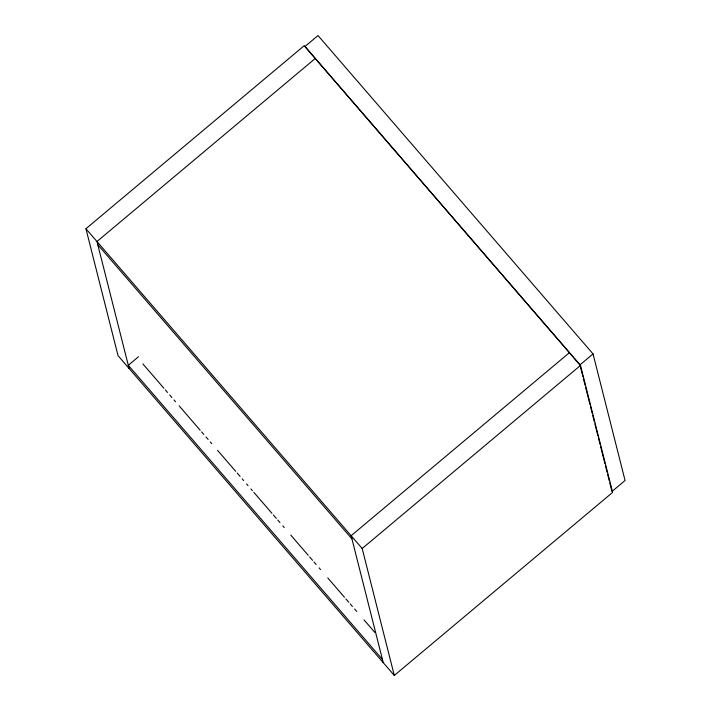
<?xml version="1.0" encoding="UTF-8"?>
<svg xmlns="http://www.w3.org/2000/svg" width="711" height="711" viewBox="0 0 711 711"><rect width="100%" height="100%" fill="white"/><g stroke="black" fill="none" stroke-linecap="round" stroke-linejoin="round"><path stroke-width="1.07" d="M85.924 228.729L304.255 45.646L580.505 365.427L612.633 492.376L394.303 675.45L118.053 355.669L85.924 228.729L362.183 548.51L394.303 675.45M315.302 58.435L96.98 241.518L129.1 368.458M138.494 356.735L128.3 365.285L382.447 659.488M569.458 352.638L351.136 535.712L383.256 662.661M579.936 364.894L593.036 353.909L318.013 35.55L304.912 46.535L579.936 364.894L582.922 376.697M362.183 548.51L580.505 365.427M97.78 244.691L351.936 538.885M142.884 363.916L163.912 388.25M165.361 389.93L167.538 392.454M169.716 394.969L171.893 397.485M174.062 400L175.51 401.679M179.136 405.874L200.164 430.217M201.613 431.897L203.79 434.412M205.968 436.936L208.145 439.451M210.314 441.966L211.771 443.646M217.566 450.365L235.697 471.34M237.145 473.019L240.042 476.379M242.22 478.894L243.669 480.574M246.566 483.933L248.023 485.613M250.921 488.972L252.369 490.643M253.818 492.323L271.949 513.306M273.397 514.986L276.295 518.346M277.743 520.025L279.921 522.541M282.818 525.9L284.276 527.58M290.799 535.125L308.201 555.273M309.649 556.953L312.547 560.304M313.995 561.983L316.173 564.507M319.07 567.858L320.528 569.538M327.771 577.936L344.453 597.24M345.901 598.911L348.799 602.27M350.247 603.95L352.425 606.465M354.602 608.989L356.78 611.504M364.023 619.894L374.901 632.488M593.036 353.909L625.076 480.503L611.975 491.488L609.798 482.902M583.464 378.839L585.1 385.282M585.642 387.424L589.988 404.586M590.53 406.736L592.156 413.171M592.698 415.313L594.325 421.756M594.867 423.898L597.853 435.701M598.395 437.843L600.031 444.286M600.573 446.428L604.91 463.59M605.461 465.741L607.087 472.175M607.629 474.317L609.256 480.76"/></g></svg>
